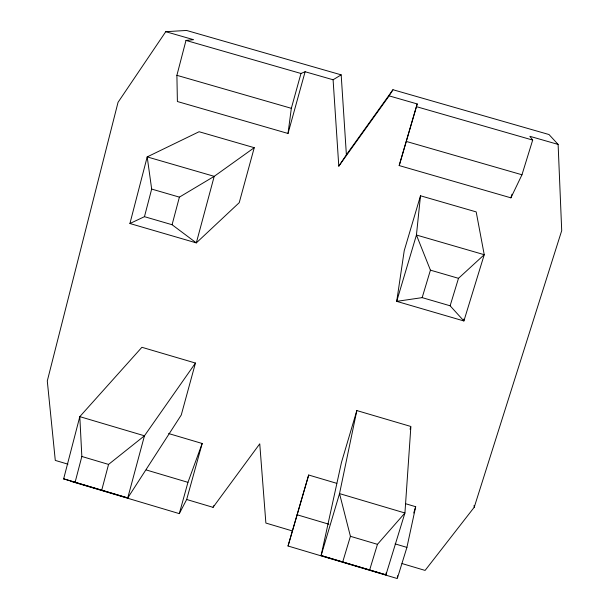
<?xml version="1.0" encoding="UTF-8"?>
<svg xmlns="http://www.w3.org/2000/svg" width="609" height="609" viewBox="0 0 609 609"><rect width="100%" height="100%" fill="white"/><g stroke="black" fill="none" stroke-linecap="round" stroke-linejoin="round"><path stroke-width="0.91" d="M397.357 577.606L397.502 575.718M386.114 572.955L385.939 574.843L321.11 555.537L341.474 462.398L356.836 410.565L410.885 426.483L404.932 512.991L385.939 574.843L321.11 555.537L339.533 493.61L356.836 410.565M420.499 195.786L416.434 235.028L396.703 301.356L463.898 320.966L484.239 254.707L476.185 211.894L420.499 195.786L404.239 250.634L396.703 301.356L422.166 297.634L450.12 305.787L463.898 320.966L463.746 319.093M67.942 464.172L55.29 460.412L47.289 380.975L118.039 102.32L165.762 31.691L193.571 39.684L185.989 40.43L176.899 75.326L177.394 101.52L288.019 133.47L291.338 108.311L300.968 73.476L305.117 71.733L333.093 79.771L341.177 74.854L346.384 154.755L338.794 166.158L333.093 79.771M336.792 483.348L308.679 475.02L288.034 546.007L397.289 578.55L406.911 547.4L415.681 506.711L405.708 503.757M402.031 563.561L425.097 570.42L474.228 507.259L561.711 230.621L558.118 144.424L529.868 136.309L532.685 140.07L521.966 174.775L510.898 197.834L399.184 165.572L417.211 103.941L389.136 95.872L338.794 166.158M63.656 478.857L79.802 416.64L141.905 347.29L195.451 363.055L181.254 415.026L127.745 497.949L63.656 478.857L127.745 497.949L144.455 435.8L195.451 363.055M129.915 223.518L147.195 156.901L199.097 131.734L254.25 147.69L239.23 202.675L196.319 242.892L129.915 223.518L144.462 216.675L172.081 224.729L196.319 242.892L214.208 176.344L254.25 147.69M75.128 482.199L81.842 456.476L79.802 416.64L144.455 435.8L108.554 464.416L101.741 490.123M144.462 216.675L151.671 189.072L147.195 156.901L214.208 176.344L179.396 197.133L172.081 224.729M71.086 481.392L179.305 513.623L187.953 482.343L202.18 443.481L168.663 433.555M179.305 513.623L186.674 499.494L202.18 443.481M288.019 133.47L305.117 71.733M288.034 546.007L308.679 475.02M399.184 165.572L417.211 103.941M342.73 561.894L350.419 536.301L339.533 493.61L404.932 512.991L377.451 544.339L369.663 569.917M422.166 297.634L430.426 270.152L416.434 235.028L484.239 254.707L458.493 278.321L450.12 305.787M410.055 429.208L410.611 427.389M413.739 513.006L415.681 506.711M510.898 197.834L512.017 194.218M186.674 499.494L213.043 507.335L213.82 505.645M389.136 95.872L392.957 89.721L549.006 134.536L558.118 144.424M346.384 154.755L392.957 89.721M213.043 507.335L259.754 443.824L265.874 523.055L292.335 530.926M165.762 31.691L186.544 30.45L341.177 74.854M185.989 40.43L300.968 73.476M416.533 106.689L532.685 140.07M176.899 75.326L291.338 108.311M406.363 141.455L521.966 174.775M151.671 189.072L179.396 197.133M430.426 270.152L458.493 278.321M146.282 469.965L187.953 482.343M297.169 514.795L328.913 524.227M395.119 543.89L406.911 547.4M81.842 456.476L108.554 464.416M350.419 536.301L377.451 544.339M474.091 505.409L474.228 507.259"/></g></svg>
